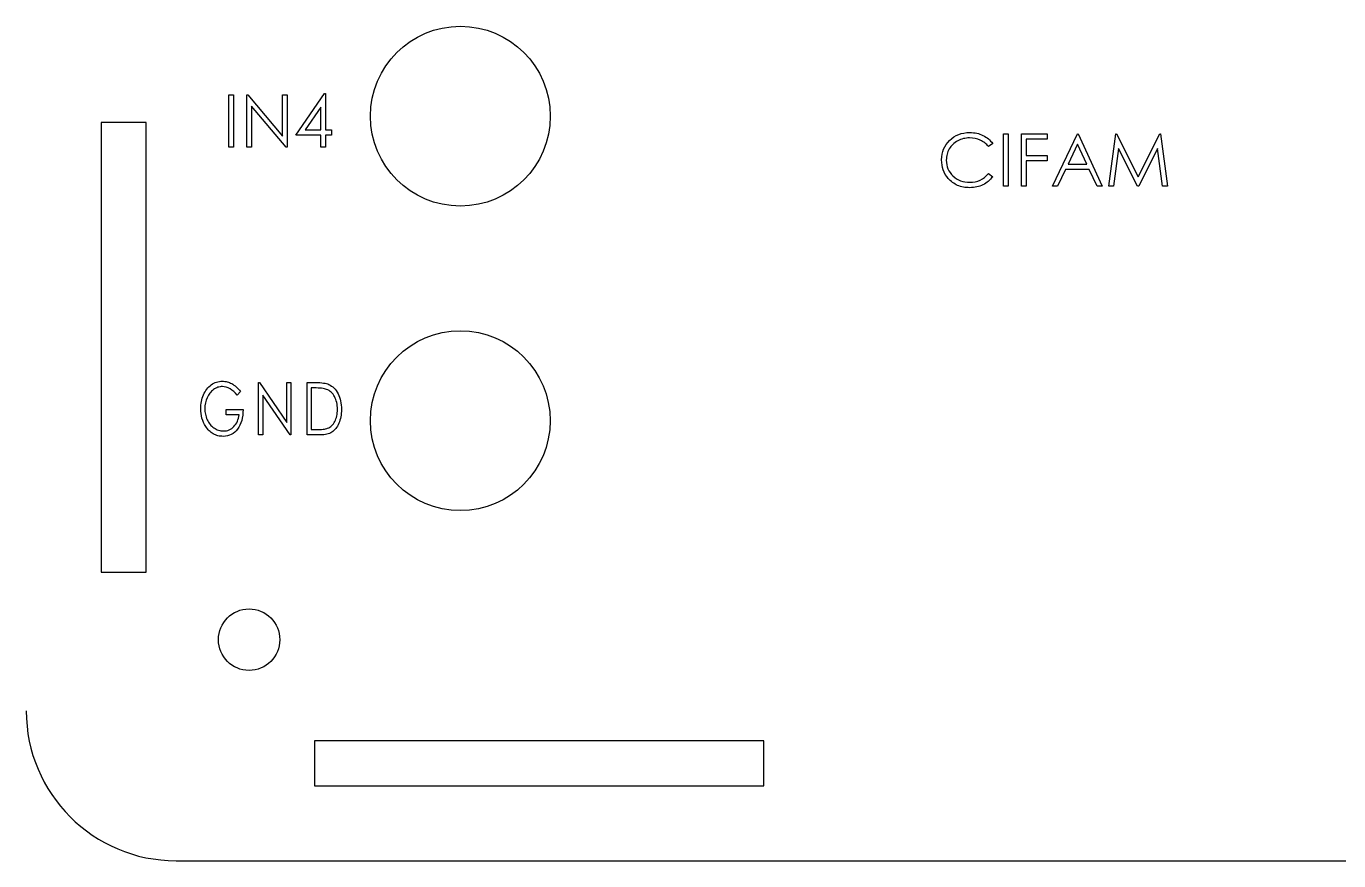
# Model space of a CAD drawing. Header units: millimetres. Extents: x 3 to 788, y -577 to 0.
# Drawn here: x 351.9 to 439.5, y -408.7 to -353 of the extents above; entities that cross this region are included whole.
import ezdxf

# ---------------------------------------------------------------- set-up
doc = ezdxf.new("R2010")
doc.units = ezdxf.units.MM
doc.layers.get('0').update_dxf_attribs({"lineweight": 25})

msp = doc.modelspace()

# ---------------------------------------------------------------- linework, layer by layer
at = {"color": 7, "linetype": 'Continuous', "lineweight": 25}
for p, q in [((359.875, -359.413), (356.875, -359.413)), ((356.875, -359.413), (356.875, -389.413)), ((359.875, -389.413), (359.875, -359.413)), ((356.875, -389.413), (359.875, -389.413)), ((401.125, -400.663), (371.125, -400.663)), ((371.125, -400.663), (371.125, -403.663)), ((401.125, -403.663), (401.125, -400.663)), ((371.125, -403.663), (401.125, -403.663)), ((361.875, -408.663), (481.875, -408.663))]:
    msp.add_line(p, q, dxfattribs=at)
at = {"color": 7, "linetype": 'Continuous', "flags": 128}
for points in [[(365.393, -357.557), (365.707, -357.557), (365.707, -357.557), (365.707, -361.057), (365.707, -361.057), (365.393, -361.057), (365.393, -361.057), (365.393, -357.557)], [(366.605, -361.057), (366.605, -357.557), (366.605, -357.557), (366.671, -357.557), (366.671, -357.557), (368.983, -360.312), (368.983, -360.312), (368.983, -357.557), (368.983, -357.557), (369.297, -357.557), (369.297, -357.557), (369.297, -361.057), (369.297, -361.057), (369.226, -361.057), (369.226, -361.057), (366.919, -358.309), (366.919, -358.309), (366.919, -361.057), (366.919, -361.057), (366.605, -361.057)], [(371.791, -357.468), (371.855, -357.468), (371.855, -357.468), (371.855, -359.891), (371.855, -359.891), (372.259, -359.891), (372.259, -359.891), (372.259, -360.25), (372.259, -360.25), (371.855, -360.25), (371.855, -360.25), (371.855, -361.057), (371.855, -361.057), (371.541, -361.057), (371.541, -361.057), (371.541, -360.25), (371.541, -360.25), (369.88, -360.25), (369.88, -360.25), (371.791, -357.468)], [(371.541, -359.891), (371.541, -358.371), (371.541, -358.371), (370.497, -359.891), (370.497, -359.891), (371.541, -359.891)], [(416.411, -360.806), (416.136, -361.016), (416.136, -361.016), (416.077, -360.946), (416.014, -360.881), (415.949, -360.82), (415.881, -360.763), (415.81, -360.712), (415.736, -360.664), (415.659, -360.62), (415.579, -360.581), (415.412, -360.516), (415.237, -360.47), (415.055, -360.442), (414.864, -360.433), (414.864, -360.433), (414.759, -360.435), (414.656, -360.445), (414.554, -360.461), (414.455, -360.482), (414.357, -360.51), (414.261, -360.544), (414.168, -360.585), (414.076, -360.631), (413.988, -360.683), (413.905, -360.739), (413.828, -360.799), (413.755, -360.864), (413.687, -360.932), (413.624, -361.005), (413.567, -361.083), (413.514, -361.164), (413.467, -361.249), (413.427, -361.337), (413.393, -361.427), (413.365, -361.52), (413.343, -361.615), (413.328, -361.713), (413.318, -361.814), (413.315, -361.917), (413.315, -361.917), (413.322, -362.072), (413.343, -362.22), (413.377, -362.361), (413.426, -362.496), (413.489, -362.625), (413.566, -362.747), (413.656, -362.863), (413.761, -362.971), (413.876, -363.07), (413.999, -363.156), (414.128, -363.229), (414.265, -363.288), (414.409, -363.334), (414.561, -363.367), (414.72, -363.388), (414.886, -363.394), (414.886, -363.394), (415.069, -363.385), (415.244, -363.358), (415.412, -363.312), (415.573, -363.248), (415.725, -363.166), (415.87, -363.066), (416.007, -362.947), (416.136, -362.811), (416.136, -362.811), (416.411, -363.019), (416.411, -363.019), (416.344, -363.104), (416.272, -363.184), (416.197, -363.259), (416.118, -363.33), (416.035, -363.395), (415.947, -363.456), (415.855, -363.511), (415.76, -363.562), (415.661, -363.606), (415.559, -363.645), (415.455, -363.678), (415.347, -363.705), (415.237, -363.726), (415.123, -363.741), (415.007, -363.75), (414.888, -363.753), (414.888, -363.753), (414.775, -363.751), (414.665, -363.743), (414.559, -363.731), (414.455, -363.714), (414.354, -363.693), (414.257, -363.667), (414.162, -363.636), (414.07, -363.6), (413.981, -363.56), (413.896, -363.514), (413.813, -363.463), (413.733, -363.409), (413.656, -363.349), (413.583, -363.285), (413.512, -363.215), (413.445, -363.141), (413.445, -363.141), (413.341, -363.008), (413.25, -362.869), (413.174, -362.723), (413.112, -362.57), (413.063, -362.411), (413.029, -362.245), (413.008, -362.072), (413.001, -361.893), (413.001, -361.893), (413.009, -361.704), (413.035, -361.523), (413.077, -361.35), (413.135, -361.185), (413.211, -361.027), (413.303, -360.876), (413.412, -360.734), (413.538, -360.599), (413.677, -360.475), (413.823, -360.369), (413.979, -360.279), (414.143, -360.205), (414.315, -360.147), (414.496, -360.106), (414.686, -360.082), (414.884, -360.074), (414.884, -360.074), (415.005, -360.076), (415.122, -360.085), (415.237, -360.101), (415.348, -360.122), (415.457, -360.149), (415.563, -360.182), (415.666, -360.221), (415.765, -360.266), (415.861, -360.317), (415.953, -360.372), (416.041, -360.433), (416.124, -360.497), (416.202, -360.567), (416.277, -360.641), (416.346, -360.721), (416.411, -360.806)], [(417.129, -360.163), (417.443, -360.163), (417.443, -360.163), (417.443, -363.663), (417.443, -363.663), (417.129, -363.663), (417.129, -363.663), (417.129, -360.163)], [(418.341, -360.163), (420.046, -360.163), (420.046, -360.163), (420.046, -360.522), (420.046, -360.522), (418.655, -360.522), (418.655, -360.522), (418.655, -361.599), (418.655, -361.599), (420.046, -361.599), (420.046, -361.599), (420.046, -361.958), (420.046, -361.958), (418.655, -361.958), (418.655, -361.958), (418.655, -363.663), (418.655, -363.663), (418.341, -363.663), (418.341, -363.663), (418.341, -360.163)], [(422.11, -360.163), (423.725, -363.663), (423.725, -363.663), (423.384, -363.663), (423.384, -363.663), (422.866, -362.541), (422.866, -362.541), (421.28, -362.541), (421.28, -362.541), (420.748, -363.663), (420.748, -363.663), (420.405, -363.663), (420.405, -363.663), (422.065, -360.163), (422.065, -360.163), (422.11, -360.163)], [(424.174, -363.663), (424.636, -360.163), (424.636, -360.163), (424.681, -360.163), (424.681, -360.163), (426.126, -363.035), (426.126, -363.035), (427.567, -360.163), (427.567, -360.163), (427.613, -360.163), (427.613, -360.163), (428.078, -363.663), (428.078, -363.663), (427.762, -363.663), (427.762, -363.663), (427.427, -361.145), (427.427, -361.145), (426.164, -363.663), (426.164, -363.663), (426.093, -363.663), (426.093, -363.663), (424.825, -361.139), (424.825, -361.139), (424.49, -363.663), (424.49, -363.663), (424.174, -363.663)], [(422.084, -360.845), (421.45, -362.183), (421.45, -362.183), (422.701, -362.183), (422.701, -362.183), (422.084, -360.845)], [(366.175, -377.354), (365.965, -377.609), (365.965, -377.609), (365.852, -377.474), (365.735, -377.357), (365.611, -377.257), (365.483, -377.174), (365.353, -377.109), (365.225, -377.063), (365.098, -377.035), (364.973, -377.026), (364.973, -377.026), (364.896, -377.028), (364.82, -377.038), (364.745, -377.054), (364.672, -377.075), (364.598, -377.103), (364.526, -377.138), (364.454, -377.178), (364.384, -377.225), (364.316, -377.277), (364.252, -377.334), (364.192, -377.395), (364.136, -377.461), (364.083, -377.531), (364.035, -377.605), (363.991, -377.685), (363.95, -377.768), (363.883, -377.941), (363.835, -378.12), (363.806, -378.303), (363.797, -378.491), (363.797, -378.491), (363.799, -378.588), (363.807, -378.684), (363.82, -378.778), (363.837, -378.872), (363.86, -378.964), (363.888, -379.055), (363.921, -379.145), (363.959, -379.233), (364.002, -379.319), (364.049, -379.4), (364.1, -379.476), (364.154, -379.547), (364.212, -379.614), (364.274, -379.676), (364.34, -379.733), (364.41, -379.786), (364.483, -379.833), (364.557, -379.874), (364.634, -379.909), (364.712, -379.937), (364.792, -379.959), (364.873, -379.975), (364.956, -379.984), (365.04, -379.987), (365.04, -379.987), (365.143, -379.982), (365.241, -379.968), (365.335, -379.945), (365.425, -379.912), (365.511, -379.87), (365.593, -379.819), (365.671, -379.758), (365.744, -379.688), (365.812, -379.61), (365.873, -379.527), (365.927, -379.437), (365.974, -379.344), (366.012, -379.243), (366.044, -379.138), (366.068, -379.027), (366.085, -378.91), (366.085, -378.91), (365.233, -378.91), (365.233, -378.91), (365.233, -378.551), (365.233, -378.551), (366.354, -378.551), (366.354, -378.551), (366.348, -378.752), (366.331, -378.942), (366.301, -379.122), (366.261, -379.291), (366.21, -379.449), (366.148, -379.597), (366.074, -379.734), (365.989, -379.861), (365.895, -379.975), (365.793, -380.073), (365.684, -380.157), (365.567, -380.225), (365.442, -380.278), (365.31, -380.316), (365.17, -380.338), (365.022, -380.346), (365.022, -380.346), (364.932, -380.343), (364.843, -380.336), (364.757, -380.323), (364.674, -380.305), (364.592, -380.282), (364.514, -380.253), (364.437, -380.219), (364.363, -380.181), (364.292, -380.137), (364.222, -380.087), (364.156, -380.033), (364.091, -379.974), (364.029, -379.909), (363.97, -379.839), (363.912, -379.764), (363.858, -379.684), (363.858, -379.684), (363.781, -379.555), (363.713, -379.419), (363.656, -379.28), (363.61, -379.135), (363.574, -378.985), (363.548, -378.83), (363.532, -378.67), (363.527, -378.505), (363.527, -378.505), (363.53, -378.382), (363.539, -378.26), (363.554, -378.141), (363.574, -378.025), (363.6, -377.91), (363.633, -377.798), (363.67, -377.687), (363.715, -377.579), (363.764, -377.474), (363.817, -377.376), (363.875, -377.284), (363.938, -377.197), (364.004, -377.116), (364.075, -377.041), (364.15, -376.972), (364.23, -376.909), (364.313, -376.852), (364.399, -376.803), (364.487, -376.761), (364.579, -376.727), (364.672, -376.701), (364.769, -376.682), (364.869, -376.67), (364.97, -376.667), (364.97, -376.667), (365.053, -376.669), (365.135, -376.677), (365.215, -376.69), (365.294, -376.707), (365.373, -376.73), (365.449, -376.759), (365.525, -376.791), (365.599, -376.83), (365.673, -376.874), (365.746, -376.924), (365.819, -376.98), (365.891, -377.042), (365.962, -377.111), (366.034, -377.186), (366.105, -377.267), (366.175, -377.354)], [(367.395, -380.256), (367.395, -376.756), (367.395, -376.756), (367.452, -376.756), (367.452, -376.756), (369.28, -379.426), (369.28, -379.426), (369.28, -376.756), (369.28, -376.756), (369.549, -376.756), (369.549, -376.756), (369.549, -380.256), (369.549, -380.256), (369.488, -380.256), (369.488, -380.256), (367.665, -377.594), (367.665, -377.594), (367.665, -380.256), (367.665, -380.256), (367.395, -380.256)], [(370.635, -380.256), (370.635, -376.756), (370.635, -376.756), (371.198, -376.756), (371.198, -376.756), (371.345, -376.759), (371.482, -376.764), (371.608, -376.774), (371.725, -376.788), (371.83, -376.805), (371.924, -376.827), (372.009, -376.853), (372.083, -376.883), (372.083, -376.883), (372.179, -376.931), (372.27, -376.988), (372.355, -377.053), (372.435, -377.126), (372.51, -377.208), (372.579, -377.297), (372.642, -377.395), (372.701, -377.501), (372.753, -377.614), (372.798, -377.732), (372.837, -377.855), (372.868, -377.983), (372.892, -378.117), (372.91, -378.257), (372.92, -378.401), (372.924, -378.551), (372.924, -378.551), (372.921, -378.68), (372.912, -378.806), (372.899, -378.927), (372.879, -379.045), (372.855, -379.158), (372.824, -379.269), (372.788, -379.374), (372.747, -379.476), (372.701, -379.573), (372.652, -379.663), (372.6, -379.747), (372.544, -379.823), (372.485, -379.894), (372.424, -379.958), (372.358, -380.015), (372.289, -380.066), (372.215, -380.111), (372.134, -380.15), (372.046, -380.182), (371.951, -380.209), (371.849, -380.23), (371.739, -380.244), (371.623, -380.254), (371.5, -380.256), (371.5, -380.256), (370.635, -380.256)], [(370.904, -379.897), (371.218, -379.897), (371.218, -379.897), (371.353, -379.896), (371.477, -379.892), (371.591, -379.885), (371.694, -379.875), (371.786, -379.862), (371.868, -379.848), (371.938, -379.829), (371.998, -379.808), (371.998, -379.808), (372.072, -379.773), (372.143, -379.733), (372.209, -379.685), (372.272, -379.632), (372.329, -379.571), (372.383, -379.505), (372.433, -379.433), (372.479, -379.353), (372.52, -379.269), (372.555, -379.179), (372.586, -379.086), (372.611, -378.988), (372.63, -378.885), (372.643, -378.778), (372.652, -378.666), (372.654, -378.55), (372.654, -378.55), (372.652, -378.427), (372.642, -378.309), (372.628, -378.197), (372.607, -378.088), (372.58, -377.983), (372.548, -377.884), (372.509, -377.788), (372.464, -377.698), (372.415, -377.613), (372.36, -377.535), (372.301, -377.465), (372.237, -377.4), (372.168, -377.343), (372.096, -377.293), (372.018, -377.25), (371.935, -377.214), (371.935, -377.214), (371.866, -377.19), (371.787, -377.171), (371.698, -377.154), (371.598, -377.14), (371.488, -377.129), (371.368, -377.122), (371.237, -377.117), (371.096, -377.115), (371.096, -377.115), (370.904, -377.115), (370.904, -377.115), (370.904, -379.897)]]:
    msp.add_lwpolyline(points, dxfattribs=at)
at = {"color": 7, "linetype": 'Continuous', "lineweight": 25}
for centre, radius in [((380.863, -358.983), 6), ((380.859, -379.303), 6), ((366.758, -393.913), 2.05)]:
    msp.add_circle(centre, radius, dxfattribs=at)
msp.add_arc((361.875, -398.663), 10, 180, 270, dxfattribs=at)

doc.saveas('drawing.dxf')
